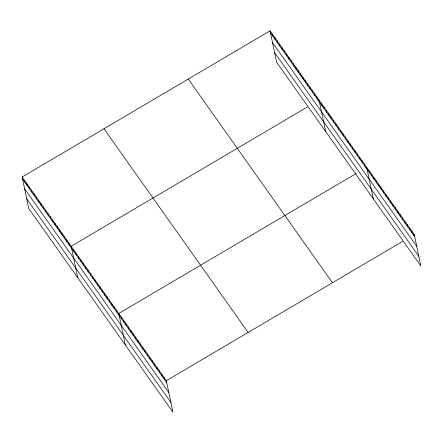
<?xml version="1.0" encoding="UTF-8"?>
<svg xmlns="http://www.w3.org/2000/svg" width="443" height="443" viewBox="0 0 443 443"><rect width="100%" height="100%" fill="white"/><g stroke="black" fill="none" stroke-linecap="round" stroke-linejoin="round"><path stroke-width="0.66" d="M22.15 177.001L166.352 380.687L172.931 412.173L28.729 208.487L22.15 177.001L270.069 30.827L414.271 234.513L420.85 265.999L276.648 62.313L270.069 30.827M307.414 106.973L71.179 246.253L77.758 277.739M317.985 100.738L319.098 100.085L325.677 131.565M356.111 173.534L118.763 313.472L125.341 344.953M365.575 167.952L366.688 167.299L373.266 198.785M166.352 380.687L402.587 241.402M413.158 235.172L414.271 234.513M270.518 32.959L414.714 236.64M272.539 42.644L416.741 246.33M274.627 52.628L418.829 256.309M188.258 79.064L332.46 282.75M103.967 128.763L248.163 332.449M22.593 179.127L166.795 382.813M24.62 188.818L168.822 392.504M26.702 198.796L170.904 402.482M411.896 231.152L412.339 233.278M409.515 227.791L409.958 229.917M407.134 224.429L407.577 226.561M404.752 221.068L405.201 223.2M402.377 217.707L402.82 219.839M399.996 214.351L400.439 216.477M397.615 210.99L398.063 213.116M395.239 207.629L395.682 209.755M392.858 204.267L393.301 206.394M390.477 200.906L390.925 203.032M388.101 197.545L388.544 199.671M385.72 194.184L386.163 196.31M383.339 190.822L383.788 192.949M380.963 187.461L381.406 189.593M378.582 184.1L379.025 186.232M376.201 180.738L376.65 182.87M373.826 177.383L374.269 179.509M371.444 174.021L371.887 176.148M369.063 170.66L369.512 172.787M364.307 163.938L364.75 166.064M361.925 160.576L362.374 162.703M359.55 157.215L359.993 159.342M357.169 153.854L357.612 155.98M354.788 150.493L355.236 152.619M352.412 147.131L352.855 149.263M350.031 143.77L350.474 145.902M347.65 140.409L348.098 142.541M345.274 137.053L345.717 139.18M342.893 133.692L343.336 135.818M340.512 130.331L340.96 132.457M338.136 126.969L338.579 129.096M335.755 123.608L336.198 125.734M333.374 120.247L333.823 122.373M330.999 116.886L331.442 119.012M328.617 113.524L329.06 115.651M326.236 110.163L326.685 112.295M323.861 106.802L324.304 108.934M321.48 103.441L321.923 105.572M316.767 96.784L317.21 98.911M314.43 93.484L314.873 95.616M312.094 90.189L312.542 92.316M309.762 86.889L310.205 89.021M307.425 83.594L307.868 85.721M305.094 80.294L305.537 82.426M302.757 76.999L303.2 79.125M300.42 73.699L300.869 75.831M298.089 70.404L298.532 72.53M295.752 67.103L296.195 69.235M293.421 63.809L293.864 65.935M291.084 60.508L291.527 62.635M288.747 57.213L289.196 59.34M286.416 53.913L286.859 56.039M284.079 50.618L284.522 52.745M281.742 47.318L282.191 49.444M279.411 44.023L279.854 46.15M277.074 40.723L277.523 42.849M274.743 37.422L275.186 39.554M272.406 34.128L272.849 36.254M163.971 377.325L164.414 379.452M161.59 373.964L162.038 376.09M159.214 370.603L159.657 372.729M156.833 367.241L157.276 369.368M154.452 363.88L154.9 366.007M152.076 360.519L152.519 362.651M149.695 357.158L150.138 359.29M147.314 353.796L147.763 355.928M144.939 350.441L145.382 352.567M142.557 347.079L143 349.206M140.176 343.718L140.625 345.845M137.801 340.357L138.244 342.483M135.42 336.996L135.863 339.122M133.038 333.634L133.487 335.761M130.663 330.273L131.106 332.4M128.282 326.912L128.725 329.038M125.901 323.551L126.349 325.683M123.525 320.189L123.968 322.321M121.144 316.828L121.587 318.96M116.387 310.111L116.83 312.237M114.006 306.75L114.449 308.876M111.625 303.389L112.073 305.515M109.249 300.027L109.692 302.154M106.868 296.666L107.311 298.792M104.487 293.305L104.936 295.431M102.111 289.943L102.554 292.07M99.73 286.582L100.173 288.709M97.349 283.221L97.798 285.353M94.974 279.86L95.417 281.992M92.593 276.498L93.036 278.63M90.211 273.143L90.66 275.269M87.836 269.781L88.279 271.908M85.455 266.42L85.898 268.547M83.074 263.059L83.522 265.185M80.698 259.698L81.141 261.824M78.317 256.336L78.76 258.463M75.936 252.975L76.379 255.102M73.56 249.614L74.003 251.74M68.842 242.958L69.291 245.084M66.511 239.657L66.954 241.784M64.174 236.363L64.617 238.489M61.837 233.062L62.286 235.189M59.506 229.767L59.949 231.894M57.169 226.467L57.612 228.594M54.838 223.172L55.281 225.299M52.501 219.872L52.944 221.998M50.164 216.572L50.613 218.704M47.833 213.277L48.276 215.403M45.496 209.976L45.939 212.108M43.165 206.682L43.608 208.808M40.828 203.381L41.271 205.513M38.491 200.086L38.94 202.213M36.16 196.786L36.603 198.918M33.823 193.491L34.266 195.618M31.486 190.191L31.935 192.323M29.155 186.896L29.598 189.023M26.818 183.596L27.267 185.728M24.487 180.301L24.93 182.427"/></g></svg>
